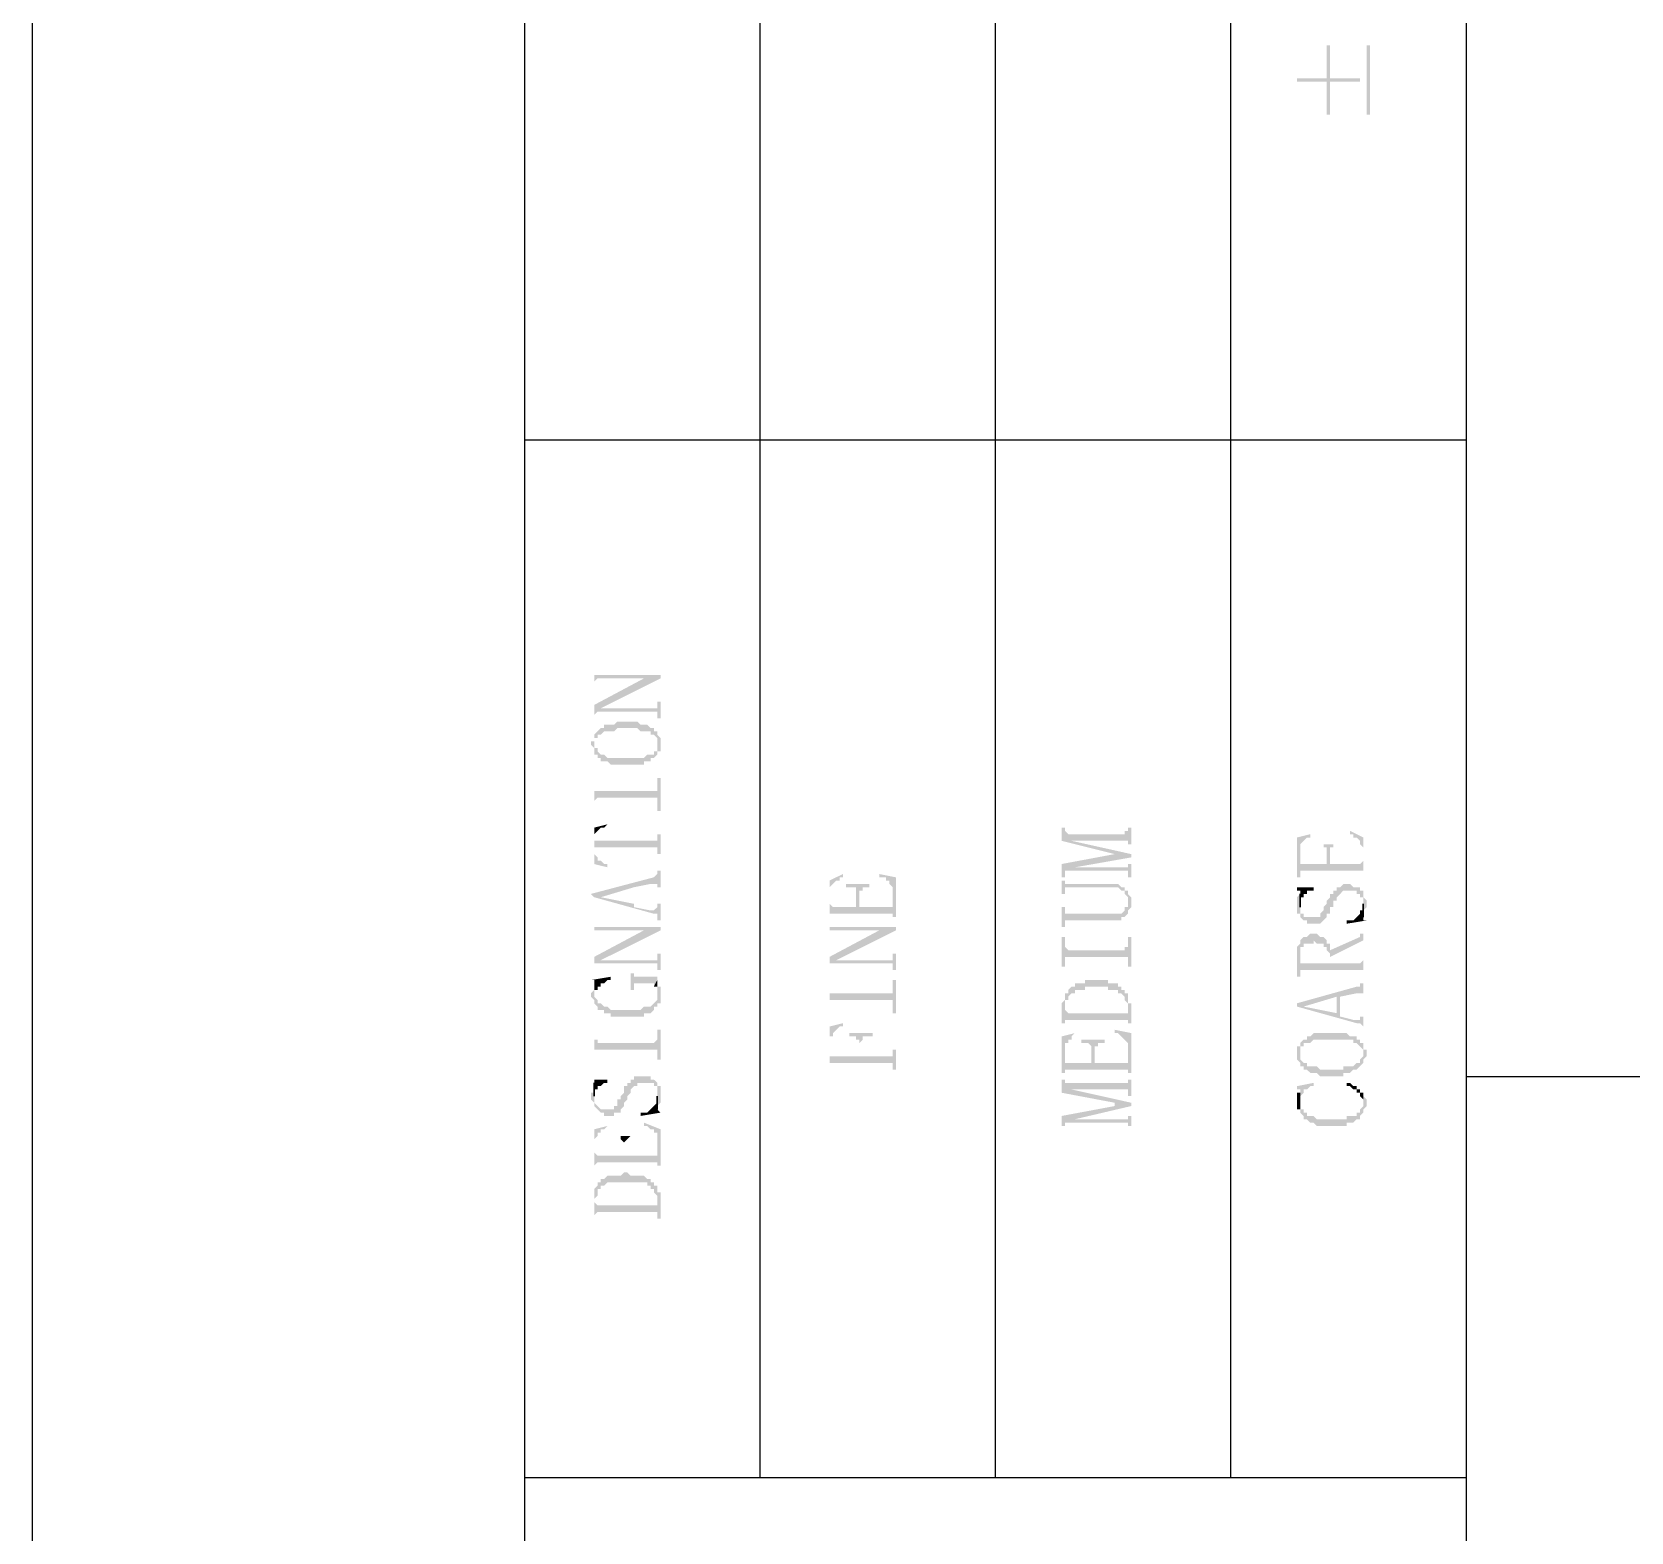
# Model space of a CAD drawing. Header units: inches. Extents: x 3613 to 8393, y -2205 to -794.
# Drawn here: x 7484.47 to 7506.24, y -969.3 to -948.88 of the extents above; entities that cross this region are included whole.
import ezdxf

# ---------------------------------------------------------------- set-up
doc = ezdxf.new("R2010")
doc.units = ezdxf.units.IN
doc.header["$MEASUREMENT"] = 0

msp = doc.modelspace()

# ---------------------------------------------------------------- hatches: boundary and pattern name
at = {"transparency": 33554559}
for points in [[(7501.691, -949.514), (7501.691, -949.559), (7502.097, -949.559), (7502.097, -950.01), (7502.142, -950.01), (7502.142, -949.559), (7502.549, -949.559), (7502.549, -949.514), (7502.142, -949.514), (7502.142, -949.063), (7502.097, -949.063), (7502.097, -949.514)], [(7502.684, -950.01), (7502.684, -949.063), (7502.639, -949.063), (7502.639, -950.01)], [(7492.123, -957.548), (7492.123, -957.773), (7492.123, -957.728), (7492.123, -957.728), (7492.168, -957.683), (7493.026, -957.683), (7493.026, -957.638), (7492.123, -957.638)], [(7492.123, -958.044), (7492.123, -958.225), (7492.123, -958.179), (7492.123, -958.179), (7492.168, -958.134), (7492.168, -958.134), (7492.213, -958.089), (7493.026, -957.683), (7492.8, -957.683)], [(7492.168, -958.134), (7492.981, -958.134), (7492.981, -958.179), (7492.981, -958.225), (7493.026, -958.225), (7493.026, -957.999), (7492.981, -957.999), (7492.981, -958.089), (7492.213, -958.089)], [(7492.123, -958.45), (7492.123, -958.586), (7492.123, -958.54), (7492.123, -958.495), (7492.168, -958.495), (7492.168, -958.45), (7492.213, -958.45), (7492.258, -958.405), (7492.394, -958.405), (7492.439, -958.36), (7492.71, -958.36), (7492.755, -958.405), (7492.89, -958.405), (7492.89, -958.45), (7492.935, -958.45), (7492.981, -958.495), (7492.981, -958.54), (7492.981, -958.586), (7492.981, -958.45), (7492.981, -958.405), (7492.935, -958.405), (7492.935, -958.36), (7492.89, -958.36), (7492.845, -958.315), (7492.755, -958.315), (7492.71, -958.27), (7492.439, -958.27), (7492.394, -958.315), (7492.258, -958.315), (7492.258, -958.36), (7492.213, -958.36), (7492.168, -958.405), (7492.168, -958.405)], [(7492.078, -958.586), (7492.078, -958.586), (7492.123, -958.631), (7492.123, -958.676), (7492.123, -958.721), (7492.168, -958.721), (7492.168, -958.766), (7492.213, -958.766), (7492.213, -958.811), (7492.304, -958.811), (7492.349, -958.856), (7492.8, -958.856), (7492.8, -958.811), (7492.89, -958.811), (7492.89, -958.766), (7492.935, -958.766), (7492.981, -958.721), (7492.981, -958.676), (7493.026, -958.676), (7493.026, -958.631), (7493.026, -958.586), (7493.026, -958.54), (7493.026, -958.495), (7493.026, -958.495), (7492.981, -958.45), (7492.981, -958.586), (7492.981, -958.631), (7492.981, -958.676), (7492.935, -958.676), (7492.935, -958.721), (7492.845, -958.721), (7492.8, -958.766), (7492.304, -958.766), (7492.258, -958.721), (7492.213, -958.721), (7492.168, -958.676), (7492.168, -958.631), (7492.123, -958.631), (7492.123, -958.586), (7492.123, -958.45), (7492.123, -958.495), (7492.123, -958.54), (7492.078, -958.54)], [(7492.123, -959.037), (7492.123, -959.488), (7492.123, -959.353), (7492.123, -959.353), (7492.168, -959.308), (7492.981, -959.308), (7492.981, -959.488), (7493.026, -959.488), (7493.026, -959.037), (7492.981, -959.037), (7492.981, -959.172), (7492.981, -959.217), (7492.123, -959.217)], [(7492.123, -959.714), (7492.123, -959.849), (7492.123, -959.804), (7492.168, -959.759), (7492.168, -959.759), (7492.213, -959.714), (7492.258, -959.714), (7492.304, -959.669), (7492.304, -959.669)], [(7492.123, -959.714), (7492.123, -960.21), (7492.304, -960.255), (7492.304, -960.21), (7492.258, -960.21), (7492.213, -960.165), (7492.168, -960.165), (7492.168, -960.12), (7492.168, -960.12), (7492.123, -960.075), (7492.123, -959.849)], [(7492.123, -959.849), (7492.123, -960.03), (7492.123, -959.985), (7492.981, -959.985), (7492.981, -960.03), (7492.981, -960.075), (7493.026, -960.075), (7493.026, -959.804), (7492.981, -959.804), (7492.981, -959.849), (7492.981, -959.894), (7492.123, -959.894)], [(7498.487, -959.714), (7498.487, -959.894), (7499.209, -960.075), (7499.209, -960.075), (7499.434, -960.12), (7499.434, -960.075), (7498.622, -959.894), (7498.622, -959.894), (7498.577, -959.804), (7498.577, -959.804), (7498.532, -959.759), (7498.532, -959.714), (7498.532, -959.714)], [(7498.577, -959.804), (7498.622, -959.894), (7499.389, -959.894), (7499.389, -959.94), (7499.434, -959.94), (7499.434, -959.714), (7499.389, -959.714), (7499.389, -959.759), (7499.344, -959.759), (7499.344, -959.804)], [(7501.691, -959.849), (7501.691, -960.391), (7501.736, -960.391), (7501.736, -959.985), (7501.736, -959.94), (7501.736, -959.94), (7501.781, -959.894), (7501.781, -959.894), (7501.826, -959.849), (7501.872, -959.849), (7501.872, -959.804), (7501.872, -959.804)], [(7502.413, -959.804), (7502.458, -959.804), (7502.458, -959.849), (7502.503, -959.849), (7502.549, -959.894), (7502.549, -959.94), (7502.549, -959.94), (7502.594, -959.985), (7502.594, -960.391), (7502.594, -959.849), (7502.413, -959.759)], [(7501.736, -960.346), (7501.736, -960.301), (7502.594, -960.301), (7502.594, -960.346), (7502.594, -960.165), (7502.594, -960.165), (7502.549, -960.21), (7502.142, -960.21), (7502.142, -960.075), (7502.097, -960.21), (7501.736, -960.21), (7501.736, -960.03)], [(7501.962, -959.94), (7502.052, -959.94), (7502.052, -959.985), (7502.097, -959.985), (7502.097, -960.21), (7502.142, -960.075), (7502.142, -960.03), (7502.142, -959.985), (7502.187, -959.985), (7502.187, -959.94), (7502.278, -959.94)], [(7498.487, -960.21), (7498.487, -960.391), (7498.532, -960.391), (7498.532, -960.346), (7498.532, -960.301), (7498.577, -960.301), (7498.667, -960.255), (7499.434, -960.12), (7499.209, -960.075)], [(7498.577, -960.301), (7499.389, -960.301), (7499.389, -960.346), (7499.389, -960.391), (7499.434, -960.391), (7499.434, -960.21), (7499.389, -960.21), (7499.389, -960.255), (7498.667, -960.255)], [(7492.078, -960.617), (7492.123, -960.662), (7492.213, -960.662), (7492.665, -960.526), (7492.665, -960.752), (7492.665, -960.526), (7492.89, -960.481), (7492.981, -960.481), (7492.981, -960.526), (7493.026, -960.526), (7493.026, -960.301), (7492.981, -960.301), (7492.981, -960.346), (7492.981, -960.346), (7492.935, -960.391), (7492.935, -960.391)], [(7495.327, -960.436), (7495.327, -960.932), (7495.327, -960.571), (7495.327, -960.526), (7495.373, -960.481), (7495.373, -960.481), (7495.418, -960.436), (7495.463, -960.436), (7495.463, -960.391), (7495.508, -960.391), (7495.508, -960.346)], [(7495.553, -960.481), (7495.553, -960.526), (7495.688, -960.526), (7495.688, -960.571), (7495.688, -960.617), (7495.688, -960.797), (7495.734, -960.617), (7495.734, -960.571), (7495.779, -960.571), (7495.779, -960.526), (7495.869, -960.526), (7495.869, -960.481)], [(7496.004, -960.391), (7496.095, -960.391), (7496.095, -960.436), (7496.14, -960.436), (7496.14, -960.481), (7496.14, -960.481), (7496.185, -960.526), (7496.185, -960.932), (7496.23, -960.932), (7496.23, -960.391), (7496.004, -960.346)], [(7498.487, -960.436), (7498.487, -960.617), (7498.532, -960.617), (7498.532, -960.571), (7498.532, -960.526), (7499.254, -960.526), (7499.299, -960.571), (7499.344, -960.571), (7499.344, -960.617), (7499.344, -960.617), (7499.389, -960.662), (7499.389, -960.707), (7499.389, -960.571), (7499.344, -960.571), (7499.344, -960.526), (7499.299, -960.526), (7499.254, -960.481), (7498.532, -960.481), (7498.532, -960.436), (7498.532, -960.436)], [(7501.691, -960.752), (7501.691, -960.842), (7501.691, -960.887), (7501.736, -960.887), (7501.736, -960.932), (7501.736, -960.932), (7501.781, -960.978), (7501.826, -960.978), (7501.826, -961.023), (7502.007, -961.023), (7502.052, -960.978), (7502.052, -960.978), (7502.097, -960.932), (7502.097, -960.887), (7502.142, -960.887), (7502.142, -960.797), (7502.187, -960.797), (7502.187, -960.707), (7502.233, -960.707), (7502.233, -960.662), (7502.233, -960.662), (7502.278, -960.617), (7502.278, -960.617), (7502.323, -960.571), (7502.503, -960.571), (7502.503, -960.617), (7502.549, -960.617), (7502.549, -960.662), (7502.594, -960.662), (7502.594, -960.707), (7502.594, -960.887), (7502.594, -960.842), (7502.594, -960.842), (7502.639, -960.797), (7502.639, -960.752), (7502.639, -960.707), (7502.639, -960.707), (7502.594, -960.662), (7502.594, -960.617), (7502.594, -960.571), (7502.549, -960.571), (7502.549, -960.526), (7502.458, -960.526), (7502.413, -960.481), (7502.323, -960.481), (7502.278, -960.526), (7502.233, -960.526), (7502.233, -960.571), (7502.187, -960.571), (7502.187, -960.617), (7502.142, -960.617), (7502.142, -960.662), (7502.142, -960.662), (7502.097, -960.707), (7502.097, -960.752), (7502.097, -960.752), (7502.052, -960.797), (7502.052, -960.842), (7502.052, -960.842), (7502.007, -960.887), (7502.007, -960.932), (7501.781, -960.932), (7501.781, -960.887), (7501.736, -960.887), (7501.736, -960.842), (7501.736, -960.797), (7501.736, -960.617), (7501.691, -960.662), (7501.691, -960.707)], [(7492.123, -960.662), (7492.935, -960.887), (7492.981, -960.887), (7492.981, -960.932), (7492.981, -960.978), (7493.026, -960.978), (7493.026, -960.752), (7492.981, -960.752), (7492.981, -960.797), (7492.981, -960.797), (7492.935, -960.842), (7492.89, -960.842), (7492.665, -960.797), (7492.665, -960.526), (7492.665, -960.752), (7492.213, -960.662), (7492.213, -960.662)], [(7495.327, -960.932), (7495.327, -960.887), (7496.185, -960.887), (7496.185, -960.932), (7496.185, -960.752), (7496.185, -960.797), (7495.734, -960.797), (7495.734, -960.617), (7495.688, -960.797), (7495.373, -960.797), (7495.327, -960.752), (7495.327, -960.571)], [(7498.487, -960.797), (7498.487, -961.068), (7498.532, -961.068), (7498.532, -961.023), (7498.532, -960.978), (7499.299, -960.978), (7499.299, -960.932), (7499.344, -960.932), (7499.389, -960.887), (7499.389, -960.842), (7499.389, -960.842), (7499.434, -960.797), (7499.434, -960.752), (7499.434, -960.707), (7499.434, -960.662), (7499.389, -960.617), (7499.389, -960.752), (7499.389, -960.797), (7499.344, -960.797), (7499.344, -960.842), (7499.344, -960.842), (7499.299, -960.887), (7498.532, -960.887), (7498.532, -960.797)], [(7501.691, -960.526), (7501.691, -960.571), (7501.736, -960.571), (7501.736, -960.707), (7501.736, -960.662), (7501.781, -960.662), (7501.781, -960.617), (7501.826, -960.617), (7501.826, -960.571), (7501.917, -960.571), (7501.917, -960.526)], [(7502.368, -961.023), (7502.368, -961.023), (7502.639, -960.978), (7502.594, -960.978), (7502.594, -960.932), (7502.594, -960.797), (7502.594, -960.842), (7502.549, -960.842), (7502.549, -960.887), (7502.549, -960.887), (7502.503, -960.932), (7502.503, -960.932), (7502.458, -960.978), (7502.368, -960.978)], [(7492.123, -960.978), (7492.123, -961.203), (7492.123, -961.113), (7493.026, -961.113), (7493.026, -961.068), (7492.123, -961.068)], [(7492.123, -961.474), (7492.123, -961.655), (7492.123, -961.564), (7492.168, -961.564), (7492.213, -961.519), (7493.026, -961.113), (7492.8, -961.113)], [(7495.327, -960.978), (7495.327, -961.203), (7495.327, -961.158), (7495.327, -961.113), (7496.23, -961.113), (7496.23, -961.068), (7495.327, -961.068)], [(7495.327, -961.474), (7495.327, -961.655), (7495.327, -961.609), (7495.327, -961.564), (7495.373, -961.564), (7495.418, -961.519), (7496.23, -961.113), (7496.004, -961.113)], [(7502.142, -961.384), (7502.142, -961.474), (7502.594, -961.248), (7502.594, -961.113), (7502.594, -961.158), (7502.549, -961.158), (7502.549, -961.203), (7502.549, -961.203)], [(7498.487, -961.203), (7498.487, -961.609), (7498.532, -961.609), (7498.532, -961.474), (7499.389, -961.474), (7499.389, -961.609), (7499.434, -961.609), (7499.434, -961.203), (7499.389, -961.203), (7499.389, -961.339), (7499.344, -961.339), (7499.344, -961.384), (7498.577, -961.384), (7498.532, -961.339), (7498.532, -961.203)], [(7501.691, -961.429), (7501.691, -961.745), (7501.736, -961.745), (7501.736, -961.429), (7501.736, -961.339), (7501.781, -961.339), (7501.781, -961.293), (7501.917, -961.293), (7501.917, -961.248), (7501.917, -961.248), (7501.962, -961.293), (7502.052, -961.293), (7502.052, -961.339), (7502.097, -961.339), (7502.097, -961.384), (7502.097, -961.384), (7502.142, -961.429), (7502.142, -961.564), (7502.142, -961.293), (7502.097, -961.293), (7502.097, -961.248), (7502.097, -961.248), (7502.052, -961.203), (7502.007, -961.203), (7501.962, -961.158), (7501.872, -961.158), (7501.826, -961.203), (7501.781, -961.203), (7501.736, -961.248), (7501.736, -961.293), (7501.736, -961.293), (7501.691, -961.339), (7501.691, -961.384), (7501.691, -961.384)], [(7501.736, -961.7), (7501.736, -961.655), (7502.594, -961.655), (7502.594, -961.745), (7502.594, -961.474), (7502.594, -961.519), (7502.594, -961.519), (7502.549, -961.564), (7502.142, -961.564), (7502.142, -961.339), (7502.142, -961.293), (7502.142, -961.564), (7501.736, -961.564), (7501.736, -961.474)], [(7492.168, -961.564), (7492.981, -961.564), (7492.981, -961.655), (7493.026, -961.655), (7493.026, -961.429), (7492.981, -961.429), (7492.981, -961.474), (7492.981, -961.519), (7492.213, -961.519)], [(7495.373, -961.564), (7496.185, -961.564), (7496.185, -961.655), (7496.23, -961.655), (7496.23, -961.429), (7496.185, -961.429), (7496.185, -961.474), (7496.185, -961.519), (7495.418, -961.519)], [(7492.078, -961.79), (7492.123, -961.79), (7492.123, -961.835), (7492.123, -961.97), (7492.123, -961.925), (7492.168, -961.925), (7492.168, -961.88), (7492.213, -961.88), (7492.213, -961.835), (7492.258, -961.835), (7492.304, -961.79), (7492.349, -961.79), (7492.349, -961.745)], [(7492.619, -961.7), (7492.619, -961.925), (7492.665, -961.925), (7492.665, -961.88), (7492.665, -961.835), (7492.935, -961.835), (7492.935, -961.88), (7492.981, -961.79), (7492.981, -961.745), (7492.665, -961.745), (7492.665, -961.7), (7492.665, -961.7)], [(7492.935, -961.88), (7492.981, -961.88), (7492.981, -961.97), (7492.981, -961.835), (7492.981, -961.79)], [(7495.327, -961.79), (7495.327, -962.241), (7495.327, -962.106), (7495.327, -962.061), (7496.185, -962.061), (7496.185, -962.241), (7496.23, -962.241), (7496.23, -961.79), (7496.185, -961.79), (7496.185, -961.925), (7496.185, -961.97), (7495.327, -961.97), (7495.327, -961.925)], [(7498.487, -962.151), (7498.487, -962.377), (7498.532, -962.377), (7498.532, -962.151), (7498.532, -962.106), (7498.532, -962.061), (7498.577, -962.061), (7498.577, -962.016), (7498.577, -962.016), (7498.622, -961.97), (7498.667, -961.97), (7498.667, -961.925), (7498.803, -961.925), (7498.803, -961.88), (7499.118, -961.88), (7499.118, -961.925), (7499.254, -961.925), (7499.254, -961.97), (7499.299, -961.97), (7499.344, -962.016), (7499.344, -962.061), (7499.344, -962.061), (7499.389, -962.106), (7499.389, -962.377), (7499.434, -962.377), (7499.434, -962.151), (7499.434, -962.106), (7499.389, -962.106), (7499.389, -962.016), (7499.389, -961.97), (7499.344, -961.97), (7499.344, -961.925), (7499.299, -961.925), (7499.299, -961.88), (7499.254, -961.88), (7499.254, -961.835), (7499.118, -961.835), (7499.118, -961.79), (7498.803, -961.79), (7498.803, -961.835), (7498.667, -961.835), (7498.667, -961.88), (7498.622, -961.88), (7498.577, -961.925), (7498.577, -961.97), (7498.532, -961.97), (7498.532, -962.016), (7498.532, -962.061), (7498.532, -962.061), (7498.487, -962.106), (7498.487, -962.106)], [(7501.691, -962.106), (7501.691, -962.151), (7501.781, -962.151), (7502.233, -962.016), (7502.233, -962.241), (7502.278, -962.016), (7502.503, -961.97), (7502.594, -961.97), (7502.594, -962.016), (7502.594, -961.79), (7502.594, -961.835), (7502.549, -961.835), (7502.549, -961.88), (7502.503, -961.88)], [(7492.078, -961.97), (7492.078, -962.016), (7492.078, -962.016), (7492.123, -962.061), (7492.123, -962.106), (7492.123, -962.106), (7492.168, -962.151), (7492.168, -962.196), (7492.258, -962.196), (7492.258, -962.241), (7492.349, -962.241), (7492.349, -962.286), (7492.8, -962.286), (7492.8, -962.241), (7492.89, -962.241), (7492.935, -962.196), (7492.935, -962.151), (7492.981, -962.151), (7492.981, -962.106), (7493.026, -962.106), (7493.026, -962.061), (7493.026, -961.97), (7493.026, -961.925), (7493.026, -961.88), (7492.981, -961.88), (7492.981, -962.016), (7492.981, -962.061), (7492.981, -962.061), (7492.935, -962.106), (7492.935, -962.106), (7492.89, -962.151), (7492.8, -962.151), (7492.755, -962.196), (7492.349, -962.196), (7492.304, -962.151), (7492.258, -962.151), (7492.213, -962.106), (7492.168, -962.106), (7492.168, -962.061), (7492.168, -962.061), (7492.123, -962.016), (7492.123, -961.88), (7492.123, -961.925), (7492.123, -961.925)], [(7498.532, -962.377), (7498.532, -962.332), (7499.389, -962.332), (7499.389, -962.377), (7499.389, -962.196), (7499.389, -962.241), (7498.577, -962.241), (7498.532, -962.196), (7498.532, -962.151)], [(7501.691, -962.151), (7502.503, -962.377), (7502.549, -962.377), (7502.594, -962.422), (7502.594, -962.467), (7502.594, -962.241), (7502.594, -962.286), (7502.549, -962.286), (7502.549, -962.332), (7502.458, -962.332), (7502.278, -962.286), (7502.278, -962.016), (7502.233, -962.241), (7501.781, -962.151), (7501.781, -962.151)], [(7495.327, -962.422), (7495.327, -963.009), (7495.327, -962.647), (7495.327, -962.557), (7495.373, -962.557), (7495.373, -962.512), (7495.373, -962.512), (7495.418, -962.467), (7495.418, -962.467), (7495.463, -962.422), (7495.508, -962.422), (7495.508, -962.377)], [(7492.123, -962.467), (7492.123, -962.873), (7492.123, -962.738), (7492.981, -962.738), (7492.981, -962.873), (7493.026, -962.873), (7493.026, -962.467), (7492.981, -962.467), (7492.981, -962.602), (7492.981, -962.602), (7492.935, -962.647), (7492.168, -962.647), (7492.168, -962.602), (7492.123, -962.602)], [(7495.327, -962.963), (7495.327, -962.918), (7496.185, -962.918), (7496.185, -963.009), (7496.23, -963.009), (7496.23, -962.738), (7496.185, -962.738), (7496.185, -962.783), (7496.185, -962.828), (7495.734, -962.828), (7495.734, -962.647), (7495.734, -962.828), (7495.327, -962.828), (7495.327, -962.647)], [(7495.598, -962.512), (7495.598, -962.557), (7495.688, -962.557), (7495.688, -962.602), (7495.734, -962.602), (7495.734, -962.828), (7495.734, -962.647), (7495.734, -962.647), (7495.779, -962.602), (7495.779, -962.557), (7495.914, -962.557), (7495.914, -962.512)], [(7498.487, -962.557), (7498.487, -963.054), (7498.532, -963.054), (7498.532, -962.693), (7498.532, -962.647), (7498.577, -962.647), (7498.577, -962.602), (7498.622, -962.602), (7498.622, -962.557), (7498.622, -962.557), (7498.667, -962.512), (7498.712, -962.512), (7498.667, -962.512)], [(7498.757, -962.602), (7498.757, -962.647), (7498.848, -962.647), (7498.893, -962.693), (7498.893, -962.738), (7498.893, -962.918), (7498.938, -962.738), (7498.938, -962.693), (7498.983, -962.693), (7498.983, -962.647), (7499.073, -962.647), (7499.073, -962.602)], [(7499.209, -962.512), (7499.254, -962.512), (7499.299, -962.557), (7499.299, -962.557), (7499.344, -962.602), (7499.344, -962.602), (7499.389, -962.647), (7499.389, -962.693), (7499.389, -963.054), (7499.434, -963.054), (7499.434, -962.512), (7499.209, -962.467)], [(7501.736, -962.693), (7501.736, -962.783), (7501.736, -962.738), (7501.736, -962.693), (7501.781, -962.693), (7501.781, -962.647), (7501.872, -962.647), (7501.917, -962.602), (7502.458, -962.602), (7502.458, -962.647), (7502.503, -962.647), (7502.549, -962.693), (7502.549, -962.693), (7502.594, -962.738), (7502.594, -962.783), (7502.594, -962.647), (7502.549, -962.647), (7502.549, -962.602), (7502.503, -962.602), (7502.503, -962.557), (7502.413, -962.557), (7502.368, -962.512), (7501.917, -962.512), (7501.872, -962.557), (7501.826, -962.557), (7501.826, -962.602), (7501.781, -962.602), (7501.736, -962.647), (7501.736, -962.647)], [(7498.532, -963.054), (7498.532, -963.009), (7499.389, -963.009), (7499.389, -963.054), (7499.389, -962.873), (7499.389, -962.918), (7498.938, -962.918), (7498.938, -962.738), (7498.893, -962.918), (7498.532, -962.918), (7498.532, -962.873), (7498.532, -962.693)], [(7501.691, -962.783), (7501.691, -962.828), (7501.691, -962.873), (7501.691, -962.873), (7501.736, -962.918), (7501.736, -962.963), (7501.781, -962.963), (7501.781, -963.009), (7501.826, -963.009), (7501.872, -963.054), (7501.962, -963.054), (7502.007, -963.099), (7502.323, -963.099), (7502.323, -963.054), (7502.413, -963.054), (7502.458, -963.009), (7502.503, -963.009), (7502.549, -962.963), (7502.549, -962.963), (7502.594, -962.918), (7502.594, -962.873), (7502.594, -962.873), (7502.639, -962.828), (7502.639, -962.783), (7502.639, -962.738), (7502.594, -962.738), (7502.594, -962.693), (7502.594, -962.783), (7502.594, -962.828), (7502.594, -962.828), (7502.549, -962.873), (7502.549, -962.918), (7502.503, -962.918), (7502.458, -962.963), (7502.323, -962.963), (7502.323, -963.009), (7502.007, -963.009), (7501.962, -962.963), (7501.826, -962.963), (7501.826, -962.918), (7501.781, -962.918), (7501.736, -962.873), (7501.736, -962.828), (7501.736, -962.693), (7501.691, -962.693), (7501.691, -962.738)], [(7492.078, -963.37), (7492.078, -963.415), (7492.078, -963.415), (7492.123, -963.46), (7492.123, -963.505), (7492.123, -963.505), (7492.168, -963.55), (7492.168, -963.55), (7492.213, -963.595), (7492.258, -963.595), (7492.258, -963.64), (7492.394, -963.64), (7492.394, -963.595), (7492.484, -963.595), (7492.484, -963.55), (7492.484, -963.55), (7492.529, -963.505), (7492.529, -963.46), (7492.529, -963.46), (7492.574, -963.415), (7492.574, -963.37), (7492.574, -963.37), (7492.619, -963.324), (7492.619, -963.279), (7492.619, -963.279), (7492.665, -963.234), (7492.71, -963.234), (7492.71, -963.189), (7492.935, -963.189), (7492.935, -963.234), (7492.981, -963.234), (7492.981, -963.279), (7492.981, -963.505), (7493.026, -963.46), (7493.026, -963.37), (7493.026, -963.279), (7493.026, -963.234), (7492.981, -963.234), (7492.981, -963.189), (7492.981, -963.189), (7492.935, -963.144), (7492.89, -963.144), (7492.89, -963.099), (7492.665, -963.099), (7492.665, -963.144), (7492.619, -963.144), (7492.619, -963.189), (7492.574, -963.189), (7492.574, -963.234), (7492.529, -963.234), (7492.529, -963.324), (7492.529, -963.324), (7492.484, -963.37), (7492.484, -963.415), (7492.439, -963.415), (7492.439, -963.46), (7492.439, -963.505), (7492.394, -963.505), (7492.394, -963.55), (7492.213, -963.55), (7492.168, -963.505), (7492.168, -963.505), (7492.123, -963.46), (7492.123, -963.234), (7492.123, -963.279), (7492.123, -963.324), (7492.078, -963.324)], [(7492.078, -963.144), (7492.123, -963.144), (7492.123, -963.189), (7492.123, -963.324), (7492.123, -963.279), (7492.168, -963.279), (7492.168, -963.234), (7492.213, -963.234), (7492.258, -963.189), (7492.304, -963.189), (7492.304, -963.144), (7492.304, -963.144)], [(7498.487, -963.144), (7498.487, -963.324), (7499.209, -963.46), (7499.209, -963.505), (7499.434, -963.505), (7499.434, -963.46), (7498.622, -963.279), (7498.622, -963.279), (7498.577, -963.189), (7498.532, -963.189), (7498.532, -963.144), (7498.532, -963.144)], [(7498.577, -963.189), (7498.622, -963.279), (7499.389, -963.279), (7499.389, -963.324), (7499.389, -963.37), (7499.434, -963.37), (7499.434, -963.144), (7499.389, -963.144), (7499.389, -963.189), (7499.344, -963.189)], [(7501.691, -963.234), (7501.691, -963.279), (7501.736, -963.279), (7501.736, -963.55), (7501.736, -963.415), (7501.736, -963.37), (7501.736, -963.37), (7501.781, -963.324), (7501.781, -963.279), (7501.826, -963.279), (7501.872, -963.234), (7501.917, -963.234), (7501.917, -963.189)], [(7501.691, -963.415), (7501.691, -963.46), (7501.691, -963.505), (7501.691, -963.55), (7501.736, -963.55), (7501.736, -963.279), (7501.736, -963.324), (7501.691, -963.324), (7501.691, -963.37)], [(7502.368, -963.234), (7502.413, -963.234), (7502.458, -963.279), (7502.503, -963.279), (7502.503, -963.324), (7502.549, -963.324), (7502.549, -963.37), (7502.549, -963.37), (7502.594, -963.415), (7502.594, -963.46), (7502.594, -963.324), (7502.549, -963.324), (7502.549, -963.279), (7502.503, -963.279), (7502.503, -963.234), (7502.458, -963.234), (7502.413, -963.189), (7502.368, -963.189)], [(7492.755, -963.595), (7492.755, -963.64), (7493.026, -963.595), (7493.026, -963.595), (7492.981, -963.55), (7492.981, -963.415), (7492.981, -963.46), (7492.981, -963.46), (7492.935, -963.505), (7492.935, -963.505), (7492.89, -963.55), (7492.89, -963.55), (7492.845, -963.595), (7492.8, -963.595)], [(7498.487, -963.64), (7498.487, -963.776), (7498.532, -963.776), (7498.532, -963.731), (7498.577, -963.731), (7498.667, -963.685), (7499.434, -963.505), (7499.209, -963.505)], [(7501.736, -963.55), (7501.736, -963.595), (7501.736, -963.595), (7501.781, -963.64), (7501.781, -963.685), (7501.826, -963.685), (7501.872, -963.731), (7501.917, -963.731), (7501.962, -963.776), (7502.368, -963.776), (7502.368, -963.731), (7502.458, -963.731), (7502.503, -963.685), (7502.549, -963.685), (7502.549, -963.64), (7502.549, -963.64), (7502.594, -963.595), (7502.594, -963.55), (7502.594, -963.55), (7502.639, -963.505), (7502.639, -963.46), (7502.639, -963.415), (7502.639, -963.415), (7502.594, -963.37), (7502.594, -963.324), (7502.594, -963.46), (7502.594, -963.505), (7502.594, -963.505), (7502.549, -963.55), (7502.549, -963.595), (7502.503, -963.595), (7502.503, -963.64), (7502.368, -963.64), (7502.368, -963.685), (7501.962, -963.685), (7501.917, -963.64), (7501.826, -963.64), (7501.826, -963.595), (7501.781, -963.595), (7501.781, -963.55), (7501.736, -963.55), (7501.736, -963.505), (7501.736, -963.46), (7501.736, -963.46)], [(7492.8, -963.776), (7492.845, -963.776), (7492.89, -963.821), (7492.935, -963.821), (7492.935, -963.866), (7492.981, -963.866), (7492.981, -963.956), (7492.981, -964.317), (7493.026, -964.317), (7493.026, -963.821), (7492.8, -963.731)], [(7498.577, -963.731), (7499.389, -963.731), (7499.389, -963.776), (7499.434, -963.776), (7499.434, -963.64), (7499.389, -963.64), (7499.389, -963.685), (7498.667, -963.685)], [(7492.123, -963.821), (7492.123, -964.317), (7492.123, -963.956), (7492.123, -963.956), (7492.168, -963.911), (7492.168, -963.866), (7492.213, -963.866), (7492.213, -963.821), (7492.258, -963.821), (7492.304, -963.776), (7492.304, -963.776)], [(7492.394, -963.911), (7492.484, -963.911), (7492.484, -963.956), (7492.484, -963.956), (7492.529, -964.001), (7492.529, -964.182), (7492.529, -964.001), (7492.529, -964.001), (7492.574, -963.956), (7492.574, -963.956), (7492.619, -963.911), (7492.665, -963.911)], [(7492.123, -964.317), (7492.123, -964.317), (7492.168, -964.272), (7492.981, -964.272), (7492.981, -964.317), (7492.981, -964.137), (7492.981, -964.182), (7492.529, -964.182), (7492.529, -964.001), (7492.529, -964.182), (7492.168, -964.182), (7492.123, -964.137), (7492.123, -964.001)], [(7492.123, -964.769), (7492.123, -965.039), (7492.123, -964.769), (7492.123, -964.769), (7492.168, -964.724), (7492.168, -964.678), (7492.168, -964.633), (7492.213, -964.633), (7492.213, -964.588), (7492.258, -964.588), (7492.304, -964.543), (7492.845, -964.543), (7492.845, -964.588), (7492.89, -964.588), (7492.89, -964.633), (7492.935, -964.633), (7492.935, -964.678), (7492.935, -964.678), (7492.981, -964.724), (7492.981, -964.769), (7492.981, -965.039), (7493.026, -965.039), (7493.026, -964.769), (7493.026, -964.678), (7492.981, -964.678), (7492.981, -964.633), (7492.981, -964.588), (7492.935, -964.588), (7492.935, -964.543), (7492.89, -964.543), (7492.89, -964.498), (7492.845, -964.498), (7492.8, -964.453), (7492.619, -964.453), (7492.574, -964.408), (7492.529, -964.408), (7492.484, -964.453), (7492.304, -964.453), (7492.258, -964.498), (7492.213, -964.498), (7492.213, -964.543), (7492.168, -964.543), (7492.168, -964.588), (7492.168, -964.588), (7492.123, -964.633), (7492.123, -964.724)], [(7492.123, -964.994), (7492.123, -964.994), (7492.168, -964.949), (7492.981, -964.949), (7492.981, -964.994), (7492.981, -964.814), (7492.981, -964.859), (7492.168, -964.859), (7492.123, -964.814), (7492.123, -964.814)]]:
    msp.add_hatch(color=256, dxfattribs=at).paths.add_polyline_path(points)

# ---------------------------------------------------------------- linework, layer by layer
for p, q in [((7491.175, -894.646), (7491.175, -1181.386)), ((7503.993, -963.101), (7900.431, -963.101))]:
    msp.add_line(p, q)
for points in [[(7904.469, -1185.646), (7904.469, -888.646), (7484.469, -888.646), (7484.469, -1185.646)], [(7501.736, -960.617), (7501.736, -960.797), (7501.736, -960.752), (7501.736, -960.617)], [(7502.594, -960.797), (7502.594, -960.932), (7502.594, -960.887), (7502.594, -960.752)], [(7492.123, -963.234), (7492.123, -963.37), (7492.123, -963.189)], [(7492.981, -963.415), (7492.981, -963.55), (7492.981, -963.505), (7492.981, -963.37), (7492.981, -963.37)]]:
    msp.add_lwpolyline(points, close=True)
for points in [[(7494.38, -894.646), (7494.38, -968.56)], [(7497.584, -894.646), (7497.584, -968.56)], [(7500.788, -894.646), (7500.788, -968.56)], [(7503.993, -894.646), (7503.993, -1181.386)], [(7491.175, -954.433), (7503.993, -954.433)], [(7491.175, -968.56), (7503.993, -968.56)]]:
    msp.add_lwpolyline(points)

doc.saveas('drawing.dxf')
